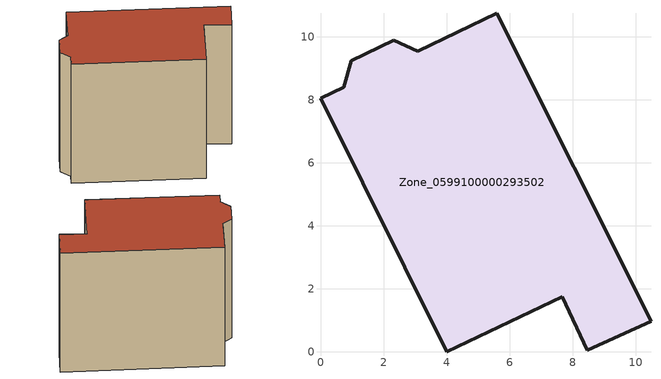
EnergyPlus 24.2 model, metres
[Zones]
Zone_0599100000293502
 floor ground (C_G): 5.59,10.74 10.49,0.97 8.47,0.04 7.67,1.74 4,0 0,8.04 0.74,8.4 0.98,9.23 2.33,9.89 3.09,9.54 z0
 wall outside (C_F): 4,0 7.67,1.74 8.47,0.04 10.49,0.97 5.59,10.74 3.09,9.54 2.33,9.89 0.98,9.23 0.74,8.4 0,8.04 4,0 z0:9.49
 roof outside (C_R): 0,8.04 4,0 7.67,1.74 8.47,0.04 10.49,0.97 5.59,10.74 3.09,9.54 2.33,9.89 0.98,9.23 0.74,8.4 z9.49
[BUILDING]
Pand.0599100000293502: North Axis=0; Terrain=City; Loads Convergence Tolerance Value=0.04; Temperature Convergence Tolerance Value=0.4; Solar Distribution=FullExterior; Maximum Number of Warmup Days=25; Minimum Number of Warmup Days=1
[Site:Location]
Rotterdam.The.Hague.AP_ZH_NLD Design_Conditions: Latitude=51.96; Longitude=4.45; Time Zone=1; Elevation=-4.5
[SITE:GROUNDTEMPERATURE:BUILDINGSURFACE]
18, 18, 18, 18, 18, 18, 18, 18, 18, 18, 18, 18
[MATERIAL] Thermal Absorptance=0.9; Solar Absorptance=0.7; Visible Absorptance=0.7
Name | Roughness | Thickness | Conductivity | Density | Specific Heat
G.D.1965 | MediumSmooth | 0.15 | 1 | 540 | 1210
F.D.1965 | Rough | 0.3 | 0.857143 | 1920 | 840
R.D.1965 | MediumRough | 0.2 | 0.08 | 1500 | 1000
[CONSTRUCTION]
C_G: G.D.1965
C_F: F.D.1965
C_R: R.D.1965
[ZONE]
Zone_0599100000293502: Type=1; Multiplier=1; Ceiling Height=Autocalculate; Volume=Autocalculate; Floor Area=autocalculate; Part of Total Floor Area=Yes
[ZONEINFILTRATION:DESIGNFLOWRATE]
Infil_Zone_0599100000293502: Zone or ZoneList or Space or SpaceList=Zone_0599100000293502; Schedule=AlwaysOn; Design Flow Rate Calculation Method=Flow/Area; Flow Rate per Floor Area=0.0042; Constant Term Coefficient=1; Temperature Term Coefficient=0; Velocity Term Coefficient=0; Velocity Squared Term Coefficient=0
[HVACTEMPLATE:ZONE:IDEALLOADSAIRSYSTEM]
Zone_0599100000293502: Maximum Heating Supply Air Temperature=50; Minimum Cooling Supply Air Temperature=13; Maximum Heating Supply Air Humidity Ratio=0.0156; Minimum Cooling Supply Air Humidity Ratio=0.0077; Heating Limit=NoLimit; Cooling Limit=NoLimit; Dehumidification Control Type=ConstantSensibleHeatRatio; Cooling Sensible Heat Ratio=0.7; Dehumidification Setpoint=60; Humidification Control Type=None; Humidification Setpoint=30; Outdoor Air Method=None; Outdoor Air Flow Rate per Person=0.00944; Outdoor Air Flow Rate per Zone Floor Area=0; Outdoor Air Flow Rate per Zone=0; Demand Controlled Ventilation Type=None; Outdoor Air Economizer Type=NoEconomizer; Heat Recovery Type=None; Sensible Heat Recovery Effectiveness=0.7; Latent Heat Recovery Effectiveness=0.65
[ZONECONTROL:THERMOSTAT]
ThermostatControl_Zone_0599100000293502: Zone or ZoneList=Zone_0599100000293502; Control Type Schedule=DualSetpointControlType; Control 1=Thermostat_Zone_0599100000293502; Temperature Difference Between Cutout And Setpoint=0
[THERMOSTATSETPOINT:DUALSETPOINT]
Thermostat_Zone_0599100000293502: Heating Setpoint Temperature Schedule=HeatingSetpoint_Zone_0599100000293502; Cooling Setpoint Temperature Schedule=CoolingSetpoint_Zone_0599100000293502
[SCHEDULE:COMPACT]
HeatingSetpoint_Zone_0599100000293502: Through: 12/31, For: AllDays, Until: 24:00, 21
CoolingSetpoint_Zone_0599100000293502: Through: 12/31, For: AllDays, Until: 24:00, 24
DualSetpointControlType: Through: 12/31, For: AllDays, Until: 24:00, 4
AlwaysOn: Through: 12/31, For: AllDays, Until: 24:00, 1
